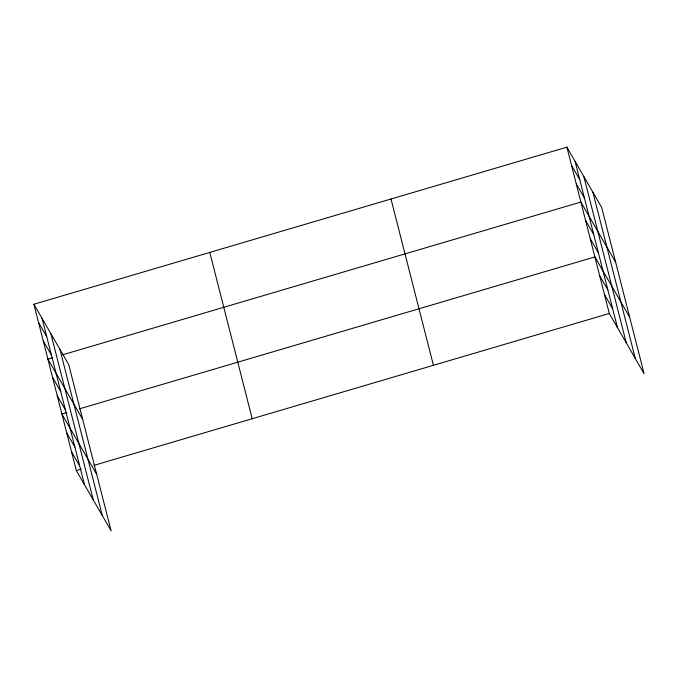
<?xml version="1.0" encoding="UTF-8"?>
<svg xmlns="http://www.w3.org/2000/svg" width="678" height="678" viewBox="0 0 678 678"><rect width="100%" height="100%" fill="white"/><g stroke="black" fill="none" stroke-linecap="round" stroke-linejoin="round"><path stroke-width="1.02" d="M33.9 304.252L68.698 364.527L111.116 530.84L76.317 470.566L33.9 304.252L566.884 147.16L601.683 207.434L644.1 373.748L609.302 313.473L566.884 147.16M52.782 357.696L47.901 359.137L82.699 419.411M62.554 354.814L580.885 202.044L615.683 262.318M66.783 412.58L61.893 414.021L96.691 474.295M79.487 408.834L594.877 256.928L629.676 317.202M76.317 470.566L81.199 469.125M93.903 465.379L609.302 313.473M571.554 165.457L579.724 179.611M576.215 183.755L584.394 197.908M585.546 220.342L593.725 234.495M590.216 238.631L598.386 252.792M599.691 275.776L607.861 289.93M604.496 294.625L612.666 308.778M38.57 322.55L46.74 336.703M43.231 340.839L51.409 355.001M52.562 377.434L60.74 391.587M57.232 395.723L65.402 409.885M66.698 432.869L74.877 447.022M71.512 451.718L79.682 465.871M592.894 192.213L635.311 358.526M583.843 176.534L626.26 342.848M575.063 161.322L617.472 327.627M391.003 199.001L433.42 365.315M209.782 252.411L252.199 418.724M59.91 349.306L102.327 515.619M50.858 333.627L93.276 499.94M42.07 318.414L84.487 484.719"/></g></svg>
